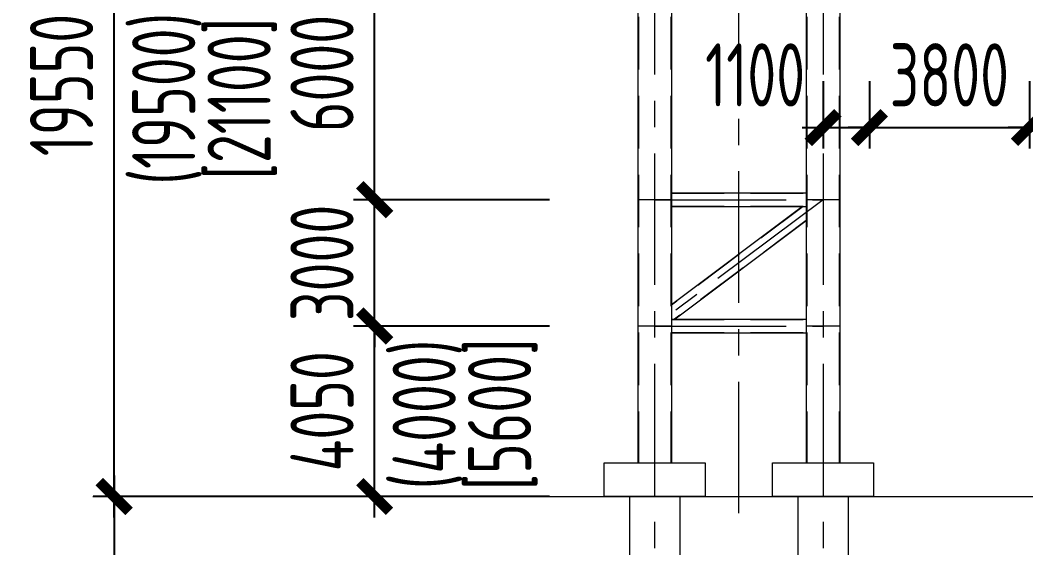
# Model space of a CAD drawing. Extents: x -2876908 to 633791, y -1383861 to 872234.
# Drawn here: x -1526390 to -1502502, y -125967 to -113428 of the extents above; entities that cross this region are included whole.
import ezdxf

# ---------------------------------------------------------------- set-up
doc = ezdxf.new("R2010")
doc.units = 0
doc.header["$LTSCALE"] = 5
doc.header["$MEASUREMENT"] = 0
for name, pattern in [('CENTER', [2, 1.25, -0.25, 0.25, -0.25]), ('DASH', [0.35, 0.25, -0.1]), ('DASHED', [0.75, 0.5, -0.25])]:
    doc.linetypes.add(name, pattern=pattern)
doc.layers.get('0').update_dxf_attribs({"linetype": 'CONTINUOUS', "lineweight": 25})
doc.layers.get('DEFPOINTS').update_dxf_attribs({"color": 35, "linetype": 'CONTINUOUS', "lineweight": 13})
for name, color, linetype, lineweight in [('3中心线', 6, 'CENTER', 18), ('4虚线', 2, 'DASHED', 18), ('5标注', 3, 'CONTINUOUS', 15), ('7边界线', 8, 'CONTINUOUS', 15), ('8轮廓线', 4, 'CONTINUOUS', 15), ('DIM', 3, 'CONTINUOUS', 0)]:
    doc.layers.add(name, color=color, linetype=linetype, lineweight=lineweight)
doc.styles.add('TSSD_Dimension', font='tssdeng.shx', dxfattribs={"width": 0.7, "bigfont": 'hztxt.shx'})
doc.dimstyles.new('TSSD_100_100', dxfattribs={"dimtxt": 300, "dimasz": 100, "dimexe": 100, "dimexo": 250, "dimgap": 100, "dimtad": 1, "dimdec": 0, "dimzin": 0, "dimdsep": 46, "dimtxsty": 'TSSD_Dimension', "dimblk": 'ARCHTICK', "dimblk1": 'ARCHTICK', "dimblk2": 'ARCHTICK', "dimcen": 0, "dimdle": 100, "dimclrt": 7, "dimadec": 0, "dimazin": 0, "dimtfac": 1, "dimtdec": 0, "dimtix": 1, "dimtmove": 2, "dimatfit": 3, "dimfxl": 1, "dimtolj": 1, "dimtzin": 0, "dimarcsym": 0})

# ---------------------------------------------------------------- blocks, each defined once
blk = doc.blocks.new('_ArchTick')
at = {"color": 0, "linetype": 'ByBlock', "const_width": 0.5}
blk.add_lwpolyline([(-0.707, -0.707), (0.707, 0.707)], dxfattribs=at)
blk = doc.blocks.new('*D2279')
at = {"layer": 'DEFPOINTS', "color": 0, "transparency": 16777216}
for p in [(-1517969, -120696), (-1512569, -120696), (-1512569, -124746)]:
    blk.add_point(p, dxfattribs=at)
at = {"layer": 'DIM', "color": 0, "lineweight": -2, "transparency": 16777216}
for p, q in [((-1517969, -125246), (-1517969, -120196)), ((-1513819, -120696), (-1518469, -120696)), ((-1513819, -124746), (-1518469, -124746))]:
    blk.add_line(p, q, dxfattribs=at)
at = {"layer": 'DIM', "color": 0, "lineweight": -2, "transparency": 16777216, "xscale": 500, "yscale": 500, "zscale": 500}
for p, rotation in [((-1517969, -120696), 90), ((-1517969, -124746), 270)]:
    blk.add_blockref('_ArchTick', p, dxfattribs=dict(at, rotation=rotation))
at = {"layer": 'DIM', "color": 7, "transparency": 16777216, "insert": (-1519219, -122721), "char_height": 1500, "attachment_point": 5, "rotation": 90, "style": 'TSSD_Dimension'}
blk.add_mtext('\\A1;4050', dxfattribs=at)
blk = doc.blocks.new('*D2280')
at = {"layer": 'DEFPOINTS', "color": 0, "transparency": 16777216}
for p in [(-1517969, -117696), (-1512569, -117696), (-1512569, -120696)]:
    blk.add_point(p, dxfattribs=at)
at = {"layer": 'DIM', "color": 0, "lineweight": -2, "transparency": 16777216}
for p, q in [((-1517969, -117696), (-1517969, -117196)), ((-1513819, -117696), (-1518469, -117696)), ((-1517969, -120696), (-1517969, -117696)), ((-1513819, -120696), (-1518469, -120696)), ((-1517969, -120696), (-1517969, -121196))]:
    blk.add_line(p, q, dxfattribs=at)
at = {"layer": 'DIM', "color": 0, "lineweight": -2, "transparency": 16777216, "xscale": 500, "yscale": 500, "zscale": 500}
for p, rotation in [((-1517969, -117696), 270), ((-1517969, -120696), 90)]:
    blk.add_blockref('_ArchTick', p, dxfattribs=dict(at, rotation=rotation))
at = {"layer": 'DIM', "color": 7, "transparency": 16777216, "insert": (-1519219, -119196), "char_height": 1500, "attachment_point": 5, "rotation": 90, "style": 'TSSD_Dimension'}
blk.add_mtext('\\A1;3000', dxfattribs=at)
blk = doc.blocks.new('*D2281')
at = {"layer": 'DEFPOINTS', "color": 0, "transparency": 16777216}
for p in [(-1517969, -111696), (-1512569, -111696), (-1512569, -117696)]:
    blk.add_point(p, dxfattribs=at)
at = {"layer": 'DIM', "color": 0, "lineweight": -2, "transparency": 16777216}
for p, q in [((-1517969, -118196), (-1517969, -111196)), ((-1513819, -111696), (-1518469, -111696)), ((-1513819, -117696), (-1518469, -117696))]:
    blk.add_line(p, q, dxfattribs=at)
at = {"layer": 'DIM', "color": 0, "lineweight": -2, "transparency": 16777216, "xscale": 500, "yscale": 500, "zscale": 500}
for p, rotation in [((-1517969, -111696), 90), ((-1517969, -117696), 270)]:
    blk.add_blockref('_ArchTick', p, dxfattribs=dict(at, rotation=rotation))
at = {"layer": 'DIM', "color": 7, "transparency": 16777216, "insert": (-1519219, -114696), "char_height": 1500, "attachment_point": 5, "rotation": 90, "style": 'TSSD_Dimension'}
blk.add_mtext('\\A1;6000', dxfattribs=at)
blk = doc.blocks.new('*D2291')
at = {"layer": 'DEFPOINTS', "color": 0, "transparency": 16777216}
for p in [(-1507319, -113625), (-1506219, -113625), (-1506219, -115980)]:
    blk.add_point(p, dxfattribs=at)
at = {"layer": 'DIM', "color": 0, "lineweight": -2, "transparency": 16777216}
for p, q in [((-1507319, -114875), (-1507319, -116480)), ((-1506219, -114875), (-1506219, -116480)), ((-1507819, -115980), (-1505719, -115980))]:
    blk.add_line(p, q, dxfattribs=at)
at = {"layer": 'DIM', "color": 0, "lineweight": -2, "transparency": 16777216, "xscale": 500, "yscale": 500, "zscale": 500, "rotation": 180}
blk.add_blockref('_ArchTick', (-1507319, -115980), dxfattribs=at)
at = {"layer": 'DIM', "color": 0, "lineweight": -2, "transparency": 16777216, "xscale": 500, "yscale": 500, "zscale": 500}
blk.add_blockref('_ArchTick', (-1506219, -115980), dxfattribs=at)
at = {"layer": 'DIM', "color": 7, "transparency": 16777216, "insert": (-1508933, -114730), "char_height": 1500, "attachment_point": 5, "style": 'TSSD_Dimension'}
blk.add_mtext('\\A1;1100', dxfattribs=at)
blk = doc.blocks.new('*D2292')
at = {"layer": 'DEFPOINTS', "color": 0, "transparency": 16777216}
for p in [(-1506219, -113625), (-1502419, -113625), (-1502419, -115980)]:
    blk.add_point(p, dxfattribs=at)
at = {"layer": 'DIM', "color": 0, "lineweight": -2, "transparency": 16777216}
for p, q in [((-1506219, -114875), (-1506219, -116480)), ((-1502419, -114875), (-1502419, -116480)), ((-1506219, -115980), (-1506719, -115980)), ((-1506219, -115980), (-1502419, -115980)), ((-1502419, -115980), (-1501919, -115980))]:
    blk.add_line(p, q, dxfattribs=at)
at = {"layer": 'DIM', "color": 0, "lineweight": -2, "transparency": 16777216, "xscale": 500, "yscale": 500, "zscale": 500}
blk.add_blockref('_ArchTick', (-1506219, -115980), dxfattribs=at)
at = {"layer": 'DIM', "color": 0, "lineweight": -2, "transparency": 16777216, "xscale": 500, "yscale": 500, "zscale": 500, "rotation": 180}
blk.add_blockref('_ArchTick', (-1502419, -115980), dxfattribs=at)
at = {"layer": 'DIM', "color": 7, "transparency": 16777216, "insert": (-1504319, -114730), "char_height": 1500, "attachment_point": 5, "style": 'TSSD_Dimension'}
blk.add_mtext('\\A1;3800', dxfattribs=at)
blk = doc.blocks.new('*D2293')
at = {"layer": 'DEFPOINTS', "color": 0, "transparency": 16777216}
for p in [(-1502419, -113625), (-1498619, -113625), (-1498619, -115980)]:
    blk.add_point(p, dxfattribs=at)
at = {"layer": 'DIM', "color": 0, "lineweight": -2, "transparency": 16777216}
for p, q in [((-1502419, -114875), (-1502419, -116480)), ((-1498619, -114875), (-1498619, -116480)), ((-1502419, -115980), (-1502919, -115980)), ((-1502419, -115980), (-1498619, -115980)), ((-1498619, -115980), (-1498119, -115980))]:
    blk.add_line(p, q, dxfattribs=at)
at = {"layer": 'DIM', "color": 0, "lineweight": -2, "transparency": 16777216, "xscale": 500, "yscale": 500, "zscale": 500}
blk.add_blockref('_ArchTick', (-1502419, -115980), dxfattribs=at)
at = {"layer": 'DIM', "color": 0, "lineweight": -2, "transparency": 16777216, "xscale": 500, "yscale": 500, "zscale": 500, "rotation": 180}
blk.add_blockref('_ArchTick', (-1498619, -115980), dxfattribs=at)
at = {"layer": 'DIM', "color": 7, "transparency": 16777216, "insert": (-1500519, -114730), "char_height": 1500, "attachment_point": 5, "style": 'TSSD_Dimension'}
blk.add_mtext('\\A1;3800', dxfattribs=at)
blk = doc.blocks.new('*D2297')
at = {"layer": 'DEFPOINTS', "color": 0, "transparency": 16777216}
for p in [(-1524155, -105196), (-1512569, -105196), (-1512569, -124746)]:
    blk.add_point(p, dxfattribs=at)
at = {"layer": 'DIM', "color": 0, "lineweight": -2, "transparency": 16777216}
for p, q in [((-1524155, -125246), (-1524155, -104696)), ((-1513819, -105196), (-1524655, -105196)), ((-1513819, -124746), (-1524655, -124746))]:
    blk.add_line(p, q, dxfattribs=at)
at = {"layer": 'DIM', "color": 0, "lineweight": -2, "transparency": 16777216, "xscale": 500, "yscale": 500, "zscale": 500}
for p, rotation in [((-1524155, -105196), 90), ((-1524155, -124746), 270)]:
    blk.add_blockref('_ArchTick', p, dxfattribs=dict(at, rotation=rotation))
at = {"layer": 'DIM', "color": 7, "transparency": 16777216, "insert": (-1525405, -114971), "char_height": 1500, "attachment_point": 5, "rotation": 90, "style": 'TSSD_Dimension'}
blk.add_mtext('\\A1;19550', dxfattribs=at)
blk = doc.blocks.new('*D2298')
at = {"layer": 'DEFPOINTS', "color": 0, "transparency": 16777216}
for p in [(-1512569, -124746), (-1524155, -135416), (-1512569, -135416)]:
    blk.add_point(p, dxfattribs=at)
at = {"layer": 'DIM', "color": 0, "lineweight": -2, "transparency": 16777216}
for p, q in [((-1524155, -124246), (-1524155, -135916)), ((-1513819, -124746), (-1524655, -124746)), ((-1513819, -135416), (-1524655, -135416))]:
    blk.add_line(p, q, dxfattribs=at)
at = {"layer": 'DIM', "color": 0, "lineweight": -2, "transparency": 16777216, "xscale": 500, "yscale": 500, "zscale": 500}
for p, rotation in [((-1524155, -124746), 90), ((-1524155, -135416), 270)]:
    blk.add_blockref('_ArchTick', p, dxfattribs=dict(at, rotation=rotation))
at = {"layer": 'DIM', "color": 7, "transparency": 16777216, "insert": (-1525405, -130081), "char_height": 1500, "attachment_point": 5, "rotation": 90, "style": 'TSSD_Dimension'}
blk.add_mtext('\\A1;45000', dxfattribs=at)

msp = doc.modelspace()

# ---------------------------------------------------------------- linework, layer by layer
at = {"layer": '3中心线', "ltscale": 500}
for p, q in [((-1509319.16, -125145.73), (-1509319.16, -105065.73)), ((-1511319.16, -106595.73), (-1511319.16, -135816.319)), ((-1507319.16, -106595.73), (-1507319.16, -135816.319)), ((-1511319.16, -117695.73), (-1507319.16, -117695.73)), ((-1507319.16, -117695.73), (-1511319.16, -120695.73)), ((-1511319.16, -120695.73), (-1507319.16, -120695.73))]:
    msp.add_line(p, q, dxfattribs=at)
at = {"layer": '4虚线', "ltscale": 500}
for p, q in [((-1511703.16, -107725.73), (-1511703.16, -123945.73)), ((-1510935.16, -107725.73), (-1510935.16, -123945.73)), ((-1507703.16, -107725.73), (-1507703.16, -123945.73)), ((-1506935.16, -107725.73), (-1506935.16, -123945.73)), ((-1510919.16, -117541.23), (-1507719.16, -117541.23)), ((-1510919.16, -117850.23), (-1507719.16, -117850.23)), ((-1507793.326, -117858.23), (-1510919.16, -120202.605)), ((-1507719.16, -118188.855), (-1510844.993, -120533.23)), ((-1510919.16, -120541.23), (-1507719.16, -120541.23)), ((-1510919.16, -120850.23), (-1507719.16, -120850.23))]:
    msp.add_line(p, q, dxfattribs=at)
at = {"layer": '5标注', "linetype": 'DASH', "ltscale": 100, "const_width": 30, "flags": 128}
for points in [[(-1511719.16, -117695.73), (-1510919.16, -117695.73)], [(-1507719.16, -117695.73), (-1506919.16, -117695.73)], [(-1511719.16, -120695.73), (-1510919.16, -120695.73)], [(-1507719.16, -120695.73), (-1506919.16, -120695.73)]]:
    msp.add_lwpolyline(points, dxfattribs=at)
at = {"layer": '7边界线'}
msp.add_line((-1524660.057, -124745.73), (-1484230.025, -124745.73), dxfattribs=at)
at = {"layer": '8轮廓线'}
for p, q in [((-1511719.16, -107725.73), (-1511719.16, -123945.73)), ((-1510919.16, -107725.73), (-1510919.16, -123945.73)), ((-1507719.16, -107725.73), (-1507719.16, -123945.73)), ((-1506919.16, -107725.73), (-1506919.16, -123945.73)), ((-1510919.16, -117533.23), (-1507719.16, -117533.23)), ((-1510919.16, -117858.23), (-1507719.16, -117858.23)), ((-1507806.66, -117858.23), (-1510919.16, -120192.605)), ((-1507719.16, -118198.855), (-1510831.66, -120533.23)), ((-1510919.16, -120533.23), (-1507719.16, -120533.23)), ((-1510919.16, -120858.23), (-1507719.16, -120858.23)), ((-1511919.16, -124745.73), (-1511919.16, -135416.319)), ((-1510719.16, -124745.73), (-1510719.16, -135416.319)), ((-1507919.16, -124745.73), (-1507919.16, -135416.319)), ((-1506719.16, -124745.73), (-1506719.16, -135416.319))]:
    msp.add_line(p, q, dxfattribs=at)
for points in [[(-1512519.16, -124745.73), (-1512519.16, -123945.73), (-1510119.16, -123945.73), (-1510119.16, -124745.73)], [(-1508519.16, -124745.73), (-1508519.16, -123945.73), (-1506119.16, -123945.73), (-1506119.16, -124745.73)]]:
    msp.add_lwpolyline(points, close=True, dxfattribs=at)

# ---------------------------------------------------------------- texts
at = {"layer": 'DIM', "color": 7, "char_height": 1500, "attachment_point": 5, "rotation": 90, "style": 'TSSD_Dimension'}
for s, insert in [('\\A1;(19500)', (-1522905.247, -115295.73)), ('\\A1;[21100]', (-1521112.299, -115295.73)), ('\\A1;(4000)', (-1516718.596, -122795.73)), ('\\A1;[5600]', (-1514925.648, -122795.73))]:
    msp.add_mtext(s, dxfattribs=dict(at, insert=insert))

# ---------------------------------------------------------------- dimensions: what is measured, and where the dimension line sits
at = {"layer": 'DIM'}
for base, p1, p2, picture, middle in [((-1524155.247, -105195.73), (-1512569.16, -124745.73), (-1512569.16, -105195.73), '*D2297', (-1525405.247, -114970.73)), ((-1517968.596, -111695.73), (-1512569.16, -117695.73), (-1512569.16, -111695.73), '*D2281', (-1519218.596, -114695.73)), ((-1517968.596, -117695.73), (-1512569.16, -120695.73), (-1512569.16, -117695.73), '*D2280', (-1519218.596, -119195.73)), ((-1517968.596, -120695.73), (-1512569.16, -124745.73), (-1512569.16, -120695.73), '*D2279', (-1519218.596, -122720.73))]:
    dim = msp.add_linear_dim(base=base, p1=p1, p2=p2, angle=90, dimstyle='TSSD_100_100', override={"dimtxt": 1500, "dimasz": 500, "dimexe": 500, "dimexo": 1250, "dimgap": 500, "dimdle": 500}, dxfattribs=at)
    dim.commit()
    dim.dimension.update_dxf_attribs({"geometry": picture, "text_midpoint": middle})
dim = msp.add_linear_dim(base=(-1506219.16, -115980.288), p1=(-1507319.16, -113624.717), p2=(-1506219.16, -113624.717), dimstyle='TSSD_100_100', override={"dimtxt": 1500, "dimasz": 500, "dimexe": 500, "dimexo": 1250, "dimgap": 500, "dimdle": 500}, dxfattribs=at)
dim.commit()
dim.dimension.update_dxf_attribs({"geometry": '*D2291', "text_midpoint": (-1508932.621, -114730.288), "dimtype": 160})
for base, p1, p2, picture, middle in [((-1502419.163, -115980.288), (-1506219.16, -113624.717), (-1502419.163, -113624.717), '*D2292', (-1504319.161, -114730.288)), ((-1498619.166, -115980.288), (-1502419.163, -113624.717), (-1498619.166, -113624.717), '*D2293', (-1500519.164, -114730.288))]:
    dim = msp.add_linear_dim(base=base, p1=p1, p2=p2, dimstyle='TSSD_100_100', override={"dimtxt": 1500, "dimasz": 500, "dimexe": 500, "dimexo": 1250, "dimgap": 500, "dimdle": 500}, dxfattribs=at)
    dim.commit()
    dim.dimension.update_dxf_attribs({"geometry": picture, "text_midpoint": middle})
dim = msp.add_linear_dim(base=(-1524155.247, -135416.319), p1=(-1512569.16, -124745.73), p2=(-1512569.16, -135416.319), angle=90, text='45000', dimstyle='TSSD_100_100', override={"dimtxt": 1500, "dimasz": 500, "dimexe": 500, "dimexo": 1250, "dimgap": 500, "dimdle": 500}, dxfattribs=at)
dim.commit()
dim.dimension.update_dxf_attribs({"geometry": '*D2298', "text_midpoint": (-1525405.247, -130081.025)})

doc.saveas('drawing.dxf')
